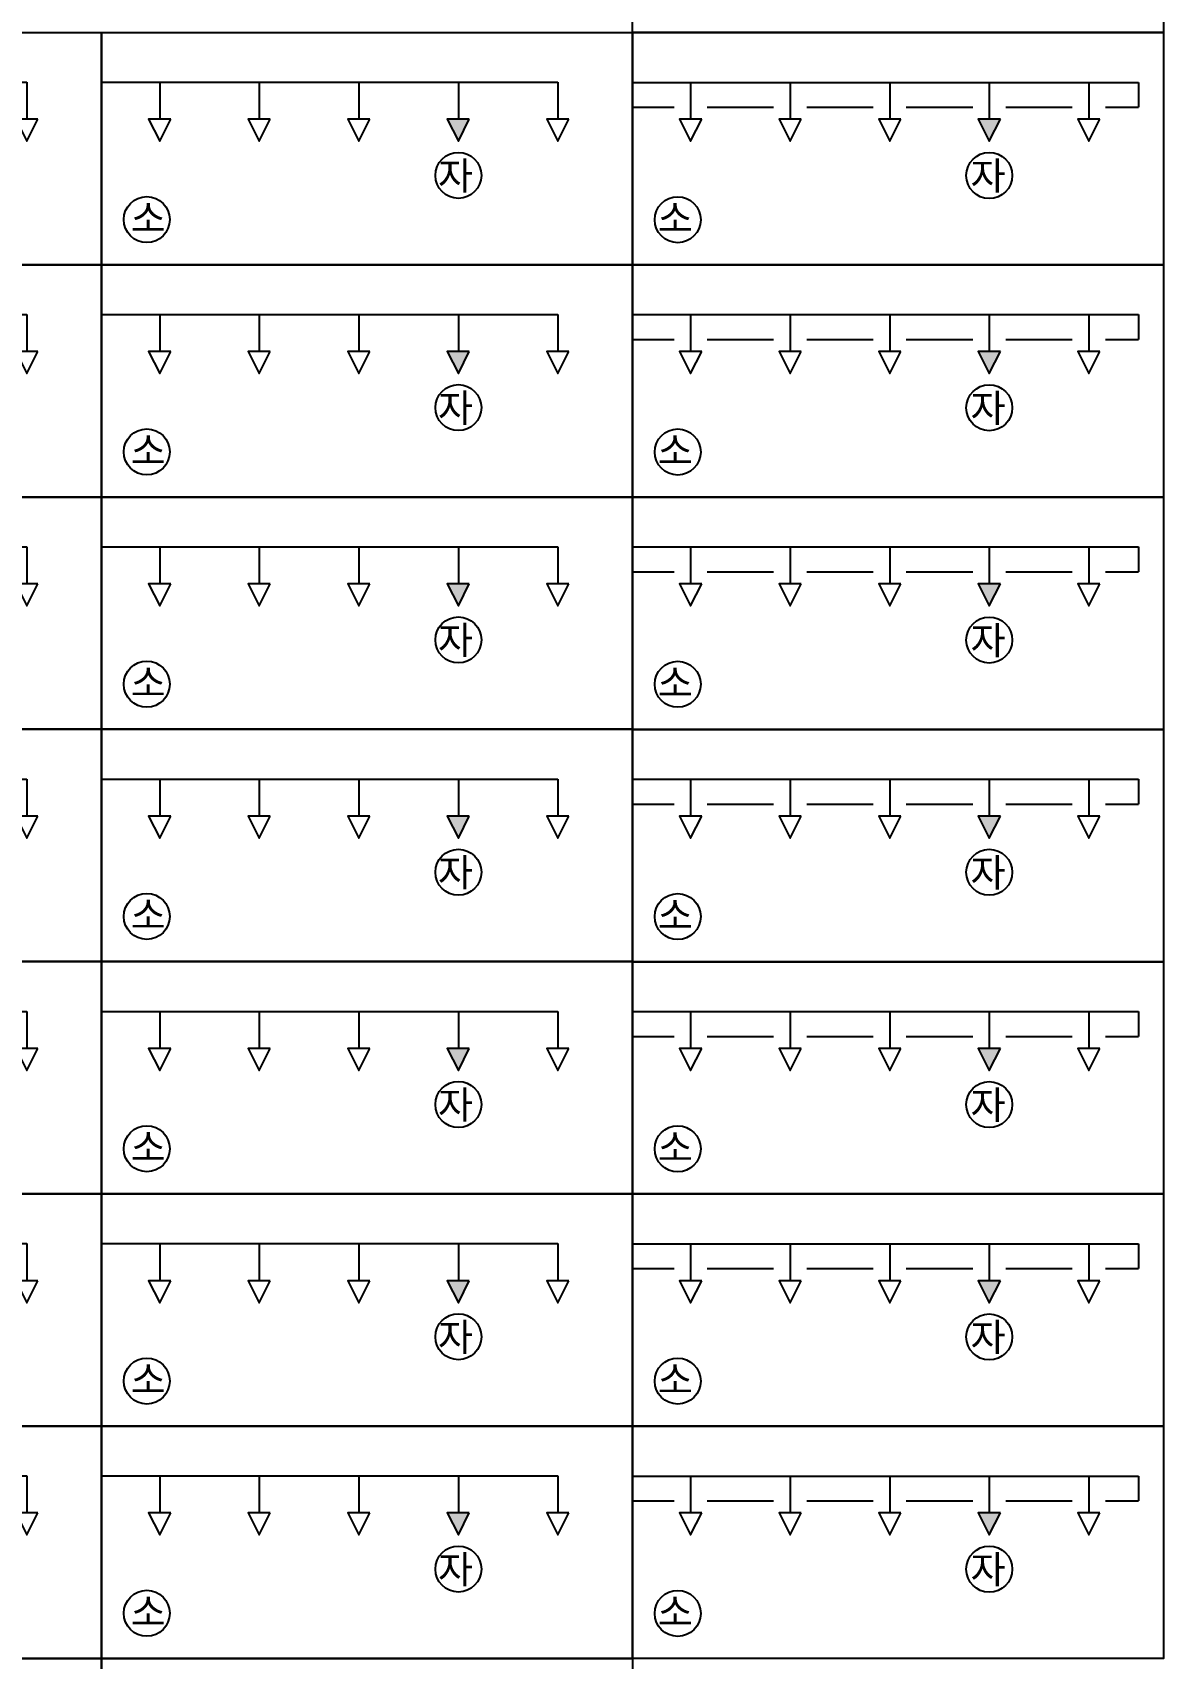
# Model space of a CAD drawing. Header units: millimetres. Extents: x -690680 to -601580, y 65384 to 191384.
# Drawn here: x -651806 to -641581, y 134364 to 149064 of the extents above; entities that cross this region are included whole.
import ezdxf

# ---------------------------------------------------------------- set-up
doc = ezdxf.new("R2010")
doc.units = ezdxf.units.MM
doc.header["$LTSCALE"] = 200
for name, color, linetype in [('105-2', 7, 'Continuous'), ('4', 4, 'Continuous'), ('CO', 7, 'Continuous'), ('FF', 255, 'Continuous'), ('SO', 7, 'Continuous'), ('SP', 3, 'Continuous')]:
    doc.layers.add(name, color=color, linetype=linetype)
doc.styles.add('맑은고딕', font='malgun.ttf', dxfattribs={"width": 0.8})

# ---------------------------------------------------------------- blocks, each defined once
blk = doc.blocks.new('A$C79375616')
at = {"layer": '105-2'}
blk.add_hatch(color=1, dxfattribs=at).paths.add_polyline_path([(3125, 1316), (3325, 1316), (3225, 1117)])
at = {"layer": '105-2', "color": 1}
blk.add_lwpolyline([(3325, 1316), (3125, 1316), (3225, 1117), (3325, 1316)], dxfattribs=at)
at = {"layer": '4'}
blk.add_lwpolyline([(0, 0), (0, 2100), (4800, 2100), (4800, 0)], close=True, dxfattribs=at)
at = {"layer": 'CO', "color": 4}
blk.add_circle((3225, 808), 208, dxfattribs=at)
at = {"layer": 'FF', "color": 3}
for p, q in [((0, 1650), (4575, 1650)), ((525, 1650), (525, 1316)), ((1425, 1650), (1425, 1316)), ((2325, 1650), (2325, 1316)), ((3225, 1650), (3225, 1316)), ((4125, 1650), (4125, 1316)), ((4575, 1650), (4575, 1425)), ((0, 1425), (375, 1425)), ((675, 1425), (1275, 1425)), ((1575, 1425), (2175, 1425)), ((2475, 1425), (3075, 1425)), ((3375, 1425), (3975, 1425)), ((4275, 1425), (4575, 1425))]:
    blk.add_line(p, q, dxfattribs=at)
at = {"layer": 'SO', "color": 4}
blk.add_circle((408, 408), 208, dxfattribs=at)
at = {"layer": 'SP', "color": 4, "elevation": 0}
for points in [[(625, 1316), (425, 1316), (525, 1117), (625, 1316)], [(1525, 1316), (1325, 1316), (1425, 1117), (1525, 1316)], [(2425, 1316), (2225, 1316), (2325, 1117), (2425, 1316)], [(4225, 1316), (4025, 1316), (4125, 1117), (4225, 1316)]]:
    blk.add_lwpolyline(points, dxfattribs=at)
at = {"layer": 'CO', "color": 7, "style": '맑은고딕'}
blk.add_text('자', height=252, dxfattribs=at).set_placement((3056, 679))
at = {"layer": 'SO', "color": 7, "style": '맑은고딕'}
blk.add_text('소', height=252, dxfattribs=at).set_placement((228, 295))
blk = doc.blocks.new('33TT3T3T')
at = {"layer": '105-2'}
blk.add_hatch(color=1, dxfattribs=at).paths.add_polyline_path([(-646636, 175745), (-646437, 175745), (-646536, 175546)])
at = {"layer": '105-2', "color": 1}
blk.add_lwpolyline([(-646437, 175745), (-646636, 175745), (-646536, 175546), (-646437, 175745)], dxfattribs=at)
at = {"layer": '4'}
blk.add_lwpolyline([(-649761, 174430), (-649761, 176530), (-644961, 176530), (-644961, 174430)], close=True, dxfattribs=at)
at = {"layer": 'CO', "color": 4}
blk.add_circle((-646536, 175238), 208, dxfattribs=at)
at = {"layer": 'FF', "color": 3}
for p, q in [((-649761, 176080), (-645636, 176080)), ((-649236, 176080), (-649236, 175745)), ((-648336, 176080), (-648336, 175745)), ((-647436, 176080), (-647436, 175745)), ((-646536, 176080), (-646536, 175745)), ((-645636, 176080), (-645636, 175745))]:
    blk.add_line(p, q, dxfattribs=at)
at = {"layer": 'SO', "color": 4}
blk.add_circle((-649353, 174838), 208, dxfattribs=at)
at = {"layer": 'SP', "color": 4, "elevation": 0}
for points in [[(-649137, 175745), (-649336, 175745), (-649236, 175546), (-649137, 175745)], [(-648237, 175745), (-648436, 175745), (-648336, 175546), (-648237, 175745)], [(-647337, 175745), (-647536, 175745), (-647436, 175546), (-647337, 175745)], [(-645537, 175745), (-645736, 175745), (-645636, 175546), (-645537, 175745)]]:
    blk.add_lwpolyline(points, dxfattribs=at)
at = {"layer": 'CO', "color": 7, "style": '맑은고딕', "text_generation_flag": 6}
blk.add_text('자', height=252, rotation=180, dxfattribs=at).set_placement((-646720, 175109))
at = {"layer": 'SO', "color": 7, "style": '맑은고딕', "text_generation_flag": 4}
blk.add_text('소', height=252, rotation=180, dxfattribs=at).set_placement((-649183, 174725))

msp = doc.modelspace()

# ---------------------------------------------------------------- block references
for p in [(-646381, 149064), (-646381, 146964), (-646381, 144864), (-646381, 142764), (-646381, 140664), (-646381, 138564), (-646381, 136464), (-646381, 134364)]:
    msp.add_blockref('A$C79375616', p)
at = {"color": 254}
for p in [(-6220, -27465), (-1420, -27465), (-6220, -29565), (-1420, -29565), (-6220, -31665), (-1420, -31665), (-6220, -33765), (-1420, -33765), (-6220, -35865), (-1420, -35865), (-6220, -37965), (-1420, -37965), (-6220, -40065), (-1420, -40065), (-6220, -42165), (-1420, -42165)]:
    msp.add_blockref('33TT3T3T', p, dxfattribs=at)

doc.saveas('drawing.dxf')
